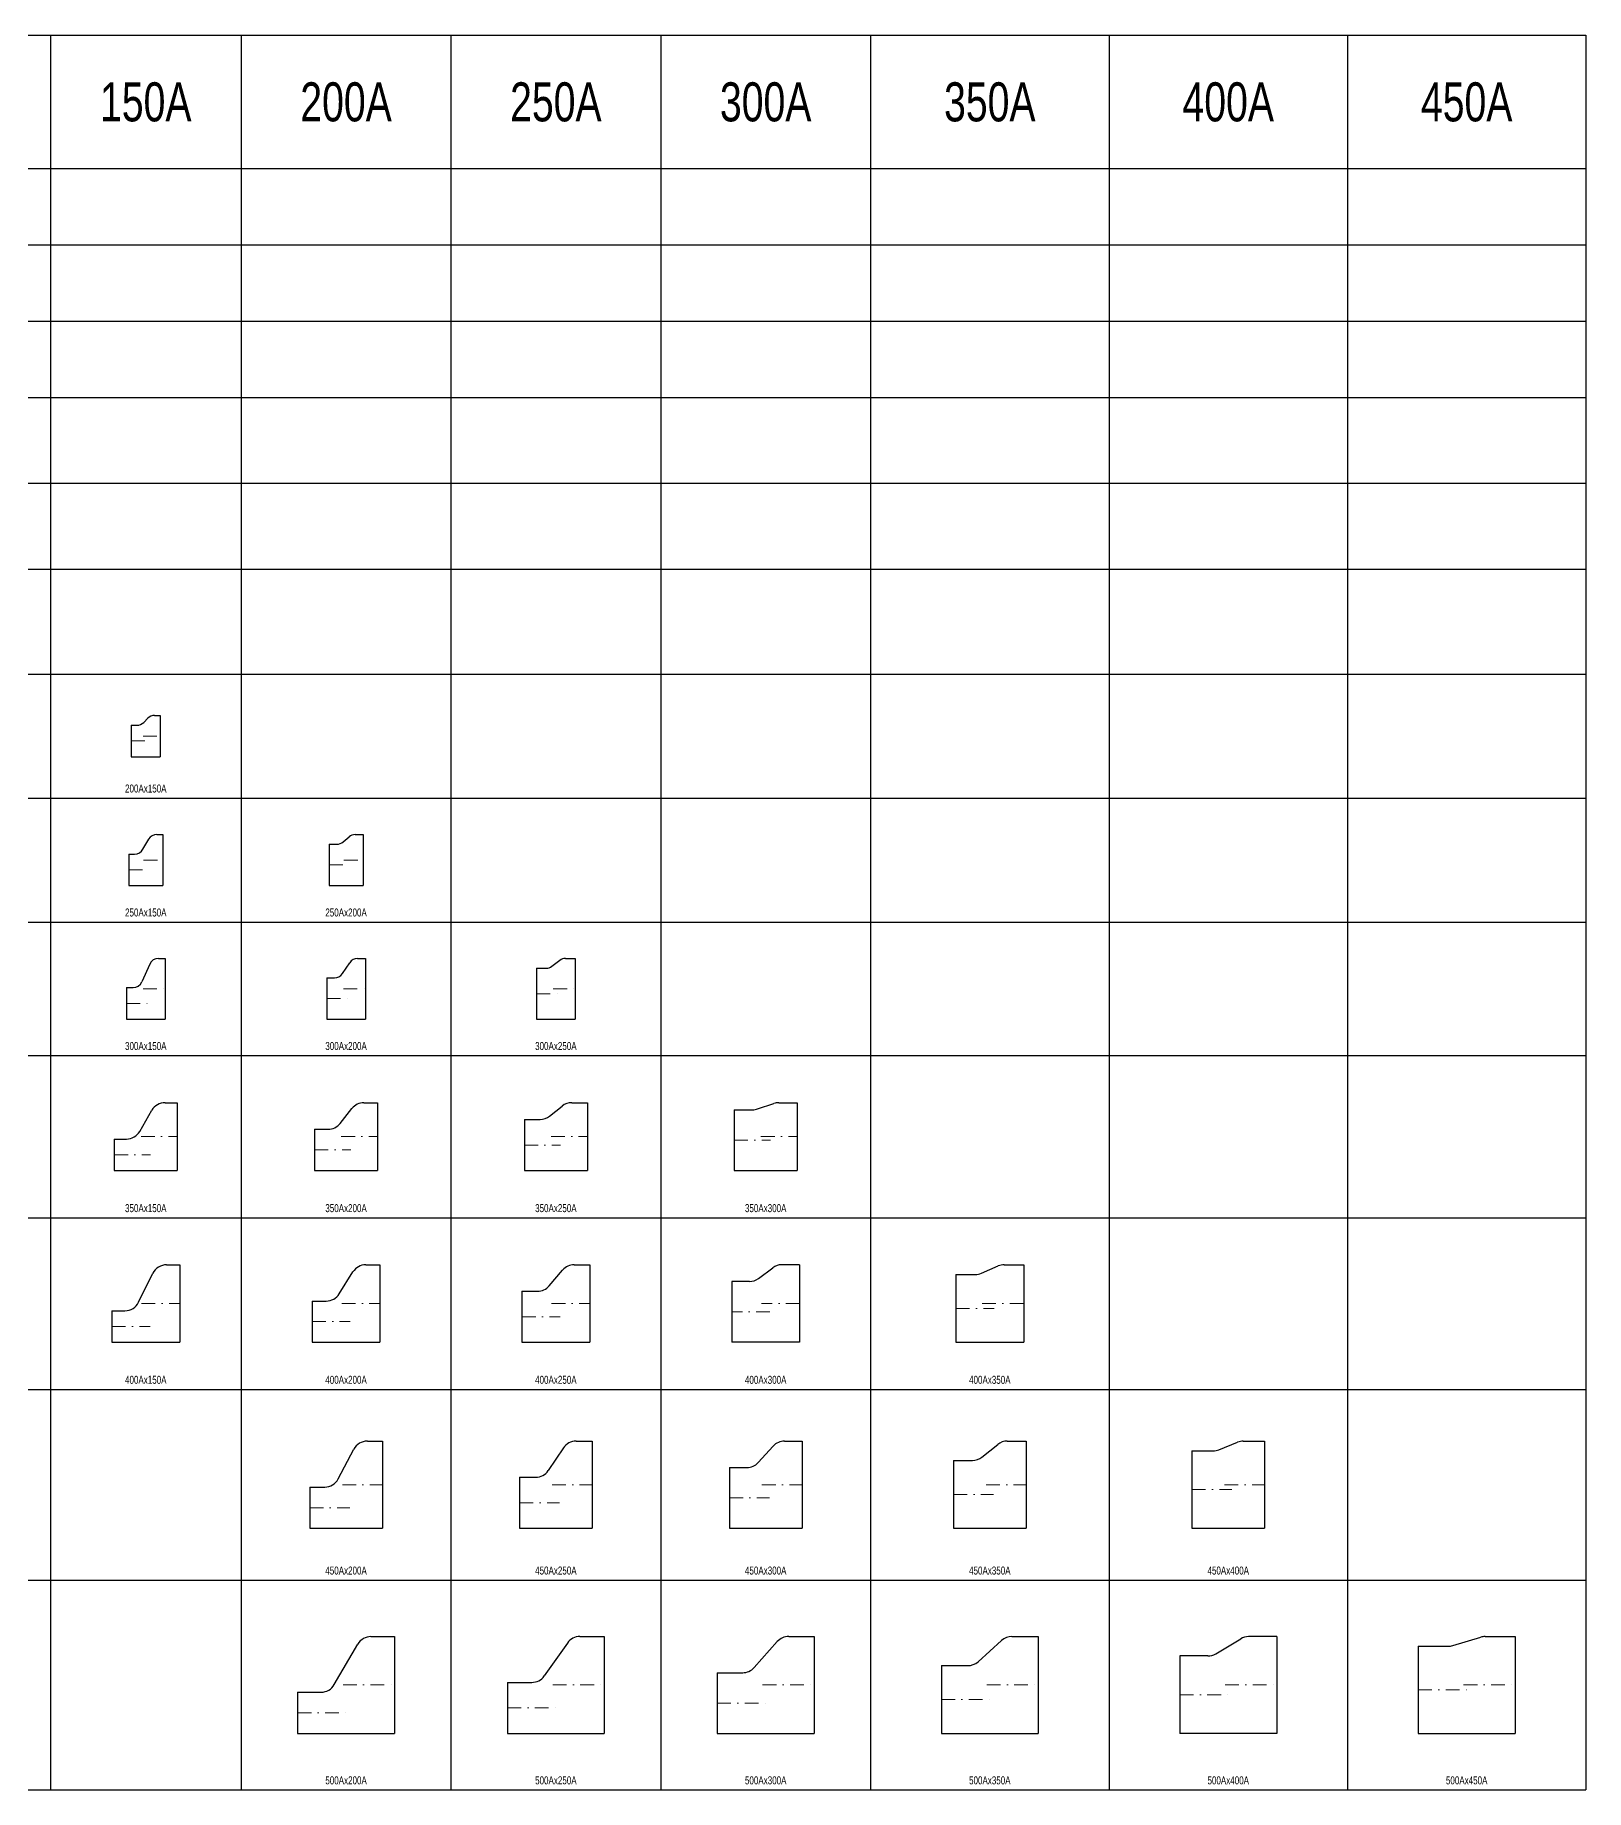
# Model space of a CAD drawing. Extents: x 0 to 90799, y 0 to 77868.
# Drawn here: x 34915 to 43046, y 55878 to 65078 of the extents above; entities that cross this region are included whole.
import ezdxf
from ezdxf.enums import TextEntityAlignment as Align

# ---------------------------------------------------------------- set-up
doc = ezdxf.new("R2010")
doc.units = 0
doc.header["$LTSCALE"] = 30
doc.header["$MEASUREMENT"] = 0
doc.linetypes.add('DGN Style 4', pattern=[4.8, 2.4, -1.2, 0, -1.2])
doc.layers.add('L(c)', color=1, linetype='DGN Style 4', lineweight=5)
doc.layers.add('L(txt)', color=2, linetype='Continuous', lineweight=13)
doc.styles.add('Style-ENGINEERING', font='ENGINEERING.shx')

# ---------------------------------------------------------------- blocks, each defined once
blk = doc.blocks.new('*U198')
for p, q in [((-10.7, 71.8), (10.7, 93.4)), ((46.2, 108.1), (76.2, 108.1)), ((76.2, 108.1), (76.2, -108.2)), ((-76.2, 57), (-76.2, -108.2)), ((-76.2, 57), (-46.2, 57)), ((-76.2, -108.2), (76.2, -108.2))]:
    blk.add_line(p, q)
for centre, start, end in [((46.2, 58.1), 90, 135.16678), ((-46.2, 107), 270, 315.16598)]:
    blk.add_arc(centre, 50, start, end)
blk = doc.blocks.new('*U199')
for p, q in [((-14.9, 95.3), (15.6, 121.6)), ((48.2, 133.7), (88.9, 133.7)), ((88.9, 133.7), (88.9, -133.7)), ((-88.9, 82.6), (-88.9, -133.7)), ((-88.9, 82.6), (-48.2, 82.6)), ((-88.9, -133.7), (88.9, -133.7))]:
    blk.add_line(p, q)
for centre, start, end in [((-48.2, 132.6), 270, 311.73426), ((48.2, 83.7), 90, 130.76451)]:
    blk.add_arc(centre, 50, start, end)
blk = doc.blocks.new('*U200')
for p, q in [((-15.2, 56.4), (15.2, 108.8)), ((58.4, 133.7), (88.9, 133.7)), ((88.9, 133.7), (88.9, -133.7)), ((-88.9, 31.5), (-88.9, -133.7)), ((-88.9, 31.5), (-58.4, 31.5)), ((-88.9, -133.7), (88.9, -133.7))]:
    blk.add_line(p, q)
for centre, start, end in [((58.4, 83.7), 90, 149.90512), ((-58.4, 81.5), 270, 329.89188)]:
    blk.add_arc(centre, 50, start, end)
blk = doc.blocks.new('*U204')
for p, q in [((20.7, 129.5), (-20.7, 35.7)), ((66.4, 159.2), (101.6, 159.2)), ((101.6, 159.2), (101.6, -159.3)), ((-101.6, 5.9), (-101.6, -159.3)), ((-101.6, 5.9), (-66.4, 5.9)), ((-101.6, -159.3), (101.6, -159.3))]:
    blk.add_line(p, q)
for centre, start, end in [((66.4, 109.2), 90, 156.16238), ((-66.4, 55.9), 270, 336.15755)]:
    blk.add_arc(centre, 50, start, end)
blk = doc.blocks.new('*U205')
for p, q in [((-19, 79.4), (19, 136.9)), ((60.7, 159.2), (101.6, 159.2)), ((101.6, 159.2), (101.6, -159.3)), ((-101.6, 57), (-101.6, -159.3)), ((-101.6, 57), (-60.7, 57)), ((-101.6, -159.3), (101.6, -159.3))]:
    blk.add_line(p, q)
for centre, start, end in [((60.7, 109.2), 90, 146.46934), ((-60.7, 107), 270, 326.46142)]:
    blk.add_arc(centre, 50, start, end)
blk = doc.blocks.new('*U206')
for p, q in [((-101.6, 108.1), (-101.6, -159.3)), ((-101.6, 108.1), (-50.6, 108.1)), ((-20.6, 118.1), (20.5, 149.2)), ((50.6, 159.2), (101.6, 159.2)), ((101.6, 159.2), (101.6, -159.3)), ((-101.6, -159.3), (101.6, -159.3))]:
    blk.add_line(p, q)
for centre, start, end in [((-50.6, 158.1), 270, 306.88486), ((50.6, 109.2), 90, 127.03385)]:
    blk.add_arc(centre, 50, start, end)
blk = doc.blocks.new('*U207')
for p, q in [((-165.1, 140.7), (-165.1, -177.8)), ((-165.1, 140.7), (-68.1, 140.7)), ((-42.6, 144.9), (42.6, 173.6)), ((68.2, 177.8), (165.1, 177.8)), ((165.1, 177.8), (165.1, -177.8)), ((-165.1, -177.8), (165.1, -177.8))]:
    blk.add_line(p, q)
for centre, start, end in [((-68.1, 220.7), 270, 288.61998), ((68.2, 97.8), 90, 108.62493)]:
    blk.add_arc(centre, 80, start, end)
blk = doc.blocks.new('*U208')
for p, q in [((-33.1, 107.2), (33.1, 160.2)), ((83.1, 177.8), (165.1, 177.8)), ((165.1, 177.8), (165.1, -177.8)), ((-165.1, 89.6), (-165.1, -177.8)), ((-165.1, 89.6), (-83.2, 89.6)), ((-165.1, -177.8), (165.1, -177.8))]:
    blk.add_line(p, q)
for centre, start, end in [((-83.2, 169.6), 270, 308.73968), ((83.1, 97.8), 90, 128.71396)]:
    blk.add_arc(centre, 80, start, end)
blk = doc.blocks.new('*U209')
for p, q in [((-31, 68.9), (31, 147.4)), ((93.8, 177.8), (165.1, 177.8)), ((165.1, 177.8), (165.1, -177.8)), ((-165.1, 38.5), (-165.1, -177.8)), ((-165.1, 38.5), (-93.8, 38.5)), ((-165.1, -177.8), (165.1, -177.8))]:
    blk.add_line(p, q)
for centre, start, end in [((93.8, 97.8), 90, 141.68712), ((-93.8, 118.5), 270, 321.68997)]:
    blk.add_arc(centre, 80, start, end)
blk = doc.blocks.new('*U210')
for p, q in [((-31.9, 27.4), (31.9, 137.8)), ((101.2, 177.8), (165.1, 177.8)), ((165.1, 177.8), (165.1, -177.8)), ((-165.1, -12.6), (-165.1, -177.8)), ((-165.1, -12.6), (-101.2, -12.6)), ((-165.1, -177.8), (165.1, -177.8))]:
    blk.add_line(p, q)
for centre, start, end in [((101.2, 97.8), 90, 149.96833), ((-101.2, 67.4), 270, 329.97107)]:
    blk.add_arc(centre, 80, start, end)
blk = doc.blocks.new('*U211')
for p, q in [((109.1, 203.2), (177.8, 203.2)), ((177.8, 203.2), (177.8, -203.2)), ((-37.3, 6.7), (37.3, 158.5)), ((-177.8, -38), (-177.8, -203.2)), ((-177.8, -38), (-109.1, -38)), ((-177.8, -203.2), (177.8, -203.2))]:
    blk.add_line(p, q)
for centre, start, end in [((109.1, 123.2), 90, 153.82809), ((-109.1, 42), 270, 333.83023)]:
    blk.add_arc(centre, 80, start, end)
blk = doc.blocks.new('*U212')
for p, q in [((103.7, 203.2), (177.8, 203.2)), ((177.8, 203.2), (177.8, -203.2)), ((-35.8, 50.8), (35.8, 165.5)), ((-177.8, 13.1), (-177.8, -203.2)), ((-177.8, 13.1), (-103.7, 13.1)), ((-177.8, -203.2), (177.8, -203.2))]:
    blk.add_line(p, q)
for centre, start, end in [((103.7, 123.2), 90, 148.05074), ((-103.7, 93.1), 270, 328.05455)]:
    blk.add_arc(centre, 80, start, end)
blk = doc.blocks.new('*U213')
for p, q in [((96.2, 203.2), (177.8, 203.2)), ((177.8, 203.2), (177.8, -203.2)), ((-35.3, 92.3), (35.3, 175.1)), ((-177.8, 64.2), (-177.8, -203.2)), ((-177.8, 64.2), (-96.2, 64.2)), ((-177.8, -203.2), (177.8, -203.2))]:
    blk.add_line(p, q)
for centre, start, end in [((96.2, 123.2), 90, 139.54596), ((-96.2, 144.2), 270, 319.54581)]:
    blk.add_arc(centre, 80, start, end)
blk = doc.blocks.new('*U214')
for p, q in [((-38.3, 130.8), (38, 187.5)), ((177.8, 203.2), (83.5, 203.2)), ((177.8, 203.2), (177.8, -203.2)), ((-177.8, 115.3), (-177.8, -203.2)), ((-85.7, 115.3), (-177.8, 115.3)), ((177.8, -203.2), (-177.8, -203.2))]:
    blk.add_line(p, q)
for centre, start, end in [((85.7, 123.2), 91.54329, 126.54076), ((-85.7, 195.3), 270.0168, 306.32923)]:
    blk.add_arc(centre, 80, start, end)
blk = doc.blocks.new('*U215')
for p, q in [((-44.2, 158.9), (44.2, 196.7)), ((75.7, 203.2), (177.8, 203.2)), ((177.8, 203.2), (177.8, -203.2)), ((-177.8, 152.4), (-177.8, -203.2)), ((-177.8, 152.4), (-75.7, 152.4)), ((-177.8, -203.2), (177.8, -203.2))]:
    blk.add_line(p, q)
for centre, start, end in [((75.7, 123.2), 90, 113.19694), ((-75.7, 232.4), 270, 293.19784)]:
    blk.add_arc(centre, 80, start, end)
blk = doc.blocks.new('*U216')
for p, q in [((-49.2, 183.5), (49.2, 222.9)), ((78.9, 228.6), (190.5, 228.6)), ((190.5, 228.6), (190.5, -228.6)), ((-190.5, 177.8), (-190.5, -228.6)), ((-190.5, 177.8), (-78.9, 177.8)), ((-190.5, -228.6), (190.5, -228.6))]:
    blk.add_line(p, q)
for centre, start, end in [((78.9, 148.6), 90, 111.80141), ((-78.9, 257.8), 270, 291.79809)]:
    blk.add_arc(centre, 80, start, end)
blk = doc.blocks.new('*U217')
for p, q in [((-41.6, 144.5), (41.6, 211.1)), ((91.6, 228.6), (190.5, 228.6)), ((190.5, 228.6), (190.5, -228.6)), ((-190.5, 127), (-190.5, -228.6)), ((-190.5, 127), (-91.6, 127)), ((-190.5, -228.6), (190.5, -228.6))]:
    blk.add_line(p, q)
for centre, start, end in [((91.6, 148.6), 90, 128.66272), ((-91.6, 207), 270, 308.65981)]:
    blk.add_arc(centre, 80, start, end)
blk = doc.blocks.new('*U218')
for p, q in [((-39.7, 115.9), (39.7, 202.6)), ((98.7, 228.6), (190.5, 228.6)), ((190.5, 228.6), (190.5, -228.6)), ((-190.5, 89.9), (-190.5, -228.6)), ((-190.5, 89.9), (-98.7, 89.9)), ((-190.5, -228.6), (190.5, -228.6))]:
    blk.add_line(p, q)
for centre, start, end in [((98.7, 148.6), 90, 137.51994), ((-98.7, 169.9), 270, 317.52122)]:
    blk.add_arc(centre, 80, start, end)
blk = doc.blocks.new('*U219')
for p, q in [((39.7, 193.1), (-39.7, 74.3)), ((106.2, 228.6), (190.5, 228.6)), ((190.5, 228.6), (190.5, -228.6)), ((-190.5, 38.8), (-190.5, -228.6)), ((-190.5, 38.8), (-106.2, 38.8)), ((-190.5, -228.6), (190.5, -228.6))]:
    blk.add_line(p, q)
for centre, start, end in [((106.2, 148.6), 90, 146.2145), ((-106.2, 118.8), 270, 326.22017)]:
    blk.add_arc(centre, 80, start, end)
blk = doc.blocks.new('*U220')
for p, q in [((-41, 30.4), (41, 185.9)), ((111.8, 228.6), (190.5, 228.6)), ((190.5, 228.6), (190.5, -228.6)), ((-190.5, -12.3), (-190.5, -228.6)), ((-190.5, -12.3), (-111.8, -12.3)), ((-190.5, -228.6), (190.5, -228.6))]:
    blk.add_line(p, q)
for centre, start, end in [((111.8, 148.6), 90, 152.20044), ((-111.8, 67.7), 270, 332.20263)]:
    blk.add_arc(centre, 80, start, end)
blk = doc.blocks.new('*U221')
for p, q in [((-61.5, 2.1), (61.5, 214.2)), ((130.7, 254), (254, 254)), ((254, 254), (254, -254)), ((-254, -37.7), (-254, -254)), ((-254, -37.7), (-130.7, -37.7)), ((-254, -254), (254, -254))]:
    blk.add_line(p, q)
for centre, start, end in [((130.7, 174), 90, 149.86291), ((-130.7, 42.3), 270, 329.86546)]:
    blk.add_arc(centre, 80, start, end)
blk = doc.blocks.new('*U222')
for p, q in [((60.8, 220), (-60.8, 47.3)), ((126.2, 254), (254, 254)), ((254, 254), (254, -254)), ((-254, 13.4), (-254, -254)), ((-254, 13.4), (-126.2, 13.4)), ((-254, -254), (254, -254))]:
    blk.add_line(p, q)
for centre, start, end in [((126.2, 174), 90, 144.86192), ((-126.2, 93.4), 270, 324.85768)]:
    blk.add_arc(centre, 80, start, end)
blk = doc.blocks.new('*U223')
for p, q in [((-60.8, 91.2), (60.8, 227.3)), ((120.5, 254), (254, 254)), ((254, 254), (254, -254)), ((-254, 64.5), (-254, -254)), ((-254, 64.5), (-120.5, 64.5)), ((-254, -254), (254, -254))]:
    blk.add_line(p, q)
for centre, start, end in [((120.5, 174), 90, 138.21461), ((-120.5, 144.5), 270, 318.21368)]:
    blk.add_arc(centre, 80, start, end)
blk = doc.blocks.new('*U224')
for p, q in [((-61.9, 122.1), (61.8, 233.5)), ((115.4, 254), (254, 254)), ((254, 254), (254, -254)), ((-254, 101.6), (-254, -254)), ((-254, 101.6), (-115.4, 101.6)), ((-254, -254), (254, -254))]:
    blk.add_line(p, q)
for centre, start, end in [((115.4, 174), 90, 131.98532), ((-115.4, 181.6), 270, 311.98646)]:
    blk.add_arc(centre, 80, start, end)
blk = doc.blocks.new('*U225')
for p, q in [((-65.7, 163.8), (65.7, 242.6)), ((254, 254), (106.8, 254)), ((254, 254), (254, -254)), ((-254, 152.4), (-254, -254)), ((-106.8, 152.4), (-254, 152.4)), ((254, -254), (-254, -254))]:
    blk.add_line(p, q)
for centre, start, end in [((106.8, 174), 90, 120.96293), ((-106.8, 232.4), 270, 300.96162)]:
    blk.add_arc(centre, 80, start, end)
blk = doc.blocks.new('*U226')
for p, q in [((-254, 203.2), (-254, -254)), ((-254, 203.2), (-96.4, 203.2)), ((-73.4, 206.6), (73.4, 250.6)), ((96.4, 254), (254, 254)), ((254, 254), (254, -254)), ((-254, -254), (254, -254))]:
    blk.add_line(p, q)
for centre, start, end in [((-96.4, 283.2), 270, 286.70666), ((96.4, 174), 90, 106.69809)]:
    blk.add_arc(centre, 80, start, end)

msp = doc.modelspace()

# ---------------------------------------------------------------- linework, layer by layer
for p, q in [((26400, 65078), (43045.6, 65078)), ((34995.6, 65078), (34995.6, 55878)), ((35995.6, 65078), (35995.6, 55878)), ((37095.6, 65078), (37095.6, 55878)), ((38195.6, 65078), (38195.6, 55878)), ((39295.6, 65078), (39295.6, 55878)), ((40545.6, 65078), (40545.6, 55878)), ((41795.6, 65078), (41795.6, 55878)), ((43045.6, 65078), (43045.6, 55878)), ((26400, 64378), (43045.6, 64378)), ((26400, 63978), (43045.6, 63978)), ((26400, 63578), (43045.6, 63578)), ((26400, 63178), (43045.6, 63178)), ((26400, 62728), (43045.6, 62728)), ((26400, 62278), (43045.6, 62278)), ((26400, 61728), (43045.6, 61728)), ((26400, 61078), (43045.6, 61078)), ((26400, 60428), (43045.6, 60428)), ((26400, 59728), (43045.6, 59728)), ((26400, 58878), (43045.6, 58878)), ((26400, 57978), (43045.6, 57978)), ((26400, 56978), (43045.6, 56978)), ((26400, 55878), (43045.6, 55878))]:
    msp.add_line(p, q)
at = {"layer": 'L(c)'}
for p, q in [((35419.4, 61377.4), (35509.4, 61377.4)), ((35481.8, 61403), (35571.8, 61403)), ((35484.5, 60753), (35584.5, 60753)), ((36456.7, 60727.4), (36556.7, 60727.4)), ((36534.5, 60753), (36634.5, 60753)), ((35406.7, 60701.9), (35506.7, 60701.9)), ((35482.2, 60078), (35597.2, 60078)), ((36532.2, 60078), (36647.2, 60078)), ((37632.2, 60078), (37747.2, 60078)), ((35394, 60001.3), (35509, 60001.3)), ((36444, 60026.9), (36559, 60026.9)), ((37544, 60052.4), (37659, 60052.4)), ((35470.7, 59303), (35660.7, 59303)), ((36520.7, 59303), (36710.7, 59303)), ((37480.5, 59258.9), (37670.5, 59258.9)), ((37620.7, 59303), (37810.7, 59303)), ((38580.5, 59284.4), (38770.5, 59284.4)), ((38720.7, 59303), (38910.7, 59303)), ((35330.5, 59207.8), (35520.5, 59207.8)), ((36380.5, 59233.3), (36570.5, 59233.3)), ((35473.4, 58428), (35673.4, 58428)), ((36523.4, 58428), (36723.4, 58428)), ((37623.4, 58428), (37823.4, 58428)), ((38923.4, 58428), (38723.4, 58428)), ((39880.8, 58428), (40098.4, 58428)), ((36367.8, 58332.9), (36567.8, 58332.9)), ((37467.8, 58358.5), (37667.8, 58358.5)), ((38767.8, 58384), (38567.8, 58384)), ((39742.8, 58402.6), (39942.9, 58402.6)), ((35317.8, 58307.4), (35517.8, 58307.4)), ((36526.1, 57478), (36736.1, 57478)), ((37626.1, 57478), (37836.1, 57478)), ((38555.1, 57408.6), (38765.1, 57408.6)), ((38726.1, 57478), (38936.1, 57478)), ((39730.1, 57427.2), (39940.1, 57427.2)), ((39901.1, 57478), (40111.1, 57478)), ((40980.1, 57452.6), (41190.1, 57452.6)), ((41151.1, 57478), (41361.1, 57478)), ((36355.1, 57357.5), (36565.1, 57357.5)), ((37455.1, 57383.1), (37665.1, 57383.1)), ((36529.6, 56428), (36799.6, 56428)), ((37629.6, 56428), (37899.6, 56428)), ((38729.6, 56428), (38999.6, 56428)), ((39904.6, 56428), (40174.6, 56428)), ((41154.6, 56428), (41424.6, 56428)), ((42166.6, 56402.6), (42436.6, 56402.6)), ((42404.6, 56428), (42674.6, 56428)), ((37391.6, 56307.7), (37661.6, 56307.7)), ((38491.6, 56333.2), (38761.6, 56333.2)), ((39666.6, 56351.8), (39936.6, 56351.8)), ((40916.6, 56377.2), (41186.6, 56377.2)), ((36291.6, 56282.1), (36561.6, 56282.1))]:
    msp.add_line(p, q, dxfattribs=at)

# ---------------------------------------------------------------- block references
for name, p in [('*U198', (35495.6, 61403)), ('*U200', (35495.6, 60753)), ('*U199', (36545.6, 60753)), ('*U204', (35495.6, 60078)), ('*U205', (36545.6, 60078)), ('*U206', (37645.6, 60078)), ('*U210', (35495.6, 59303)), ('*U209', (36545.6, 59303)), ('*U208', (37645.6, 59303)), ('*U207', (38745.6, 59303)), ('*U211', (35495.6, 58428)), ('*U212', (36545.6, 58428)), ('*U213', (37645.6, 58428)), ('*U214', (38745.6, 58428)), ('*U215', (39920.6, 58428)), ('*U220', (36545.6, 57478)), ('*U219', (37645.6, 57478)), ('*U218', (38745.6, 57478)), ('*U217', (39920.6, 57478)), ('*U216', (41170.6, 57478)), ('*U221', (36545.6, 56428)), ('*U222', (37645.6, 56428)), ('*U223', (38745.6, 56428)), ('*U224', (39920.6, 56428)), ('*U225', (41170.6, 56428)), ('*U226', (42420.6, 56428))]:
    msp.add_blockref(name, p)

# ---------------------------------------------------------------- texts
at = {"style": 'Style-ENGINEERING', "width": 0.75}
for s, p in [('200Ax150A', (35495.6, 61128)), ('250Ax150A', (35495.6, 60478)), ('250Ax200A', (36545.6, 60478)), ('300Ax150A', (35495.6, 59778)), ('300Ax200A', (36545.6, 59778)), ('300Ax250A', (37645.6, 59778)), ('350Ax150A', (35495.6, 58928)), ('350Ax200A', (36545.6, 58928)), ('350Ax250A', (37645.6, 58928)), ('350Ax300A', (38745.6, 58928)), ('400Ax150A', (35495.6, 58028)), ('400Ax200A', (36545.6, 58028)), ('400Ax250A', (37645.6, 58028)), ('400Ax300A', (38745.6, 58028)), ('400Ax350A', (39920.6, 58028)), ('450Ax200A', (36545.6, 57028)), ('450Ax250A', (37645.6, 57028)), ('450Ax300A', (38745.6, 57028)), ('450Ax350A', (39920.6, 57028)), ('450Ax400A', (41170.6, 57028)), ('500Ax200A', (36545.6, 55928)), ('500Ax250A', (37645.6, 55928)), ('500Ax300A', (38745.6, 55928)), ('500Ax350A', (39920.6, 55928)), ('500Ax400A', (41170.6, 55928)), ('500Ax450A', (42420.6, 55928))]:
    msp.add_text(s, height=41.94, dxfattribs=at).set_placement(p, align=Align.MIDDLE_CENTER)
at = {"layer": 'L(txt)', "style": 'Style-ENGINEERING', "width": 0.75}
for s, p in [('150A', (35495.6, 64728)), ('200A', (36545.6, 64728)), ('250A', (37645.6, 64728)), ('300A', (38745.6, 64728)), ('350A', (39920.6, 64728)), ('400A', (41170.6, 64728)), ('450A', (42420.6, 64728))]:
    msp.add_text(s, height=204.8, dxfattribs=at).set_placement(p, align=Align.MIDDLE_CENTER)

doc.saveas('drawing.dxf')
